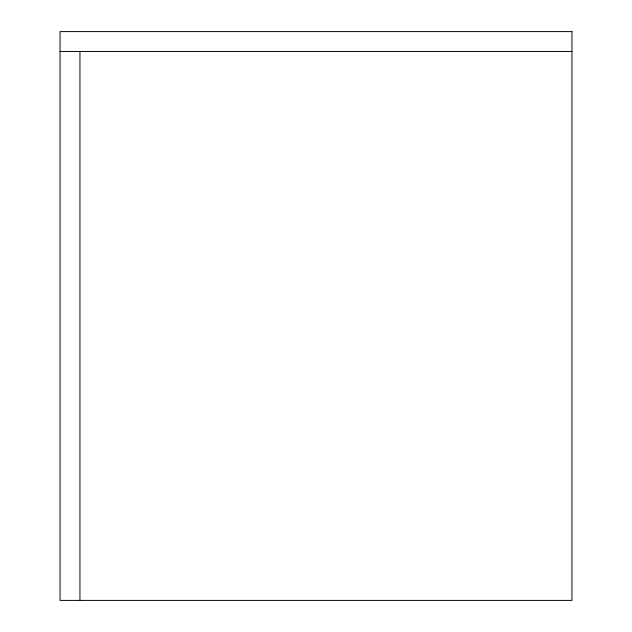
<?xml version="1.0" encoding="UTF-8"?>
<svg xmlns="http://www.w3.org/2000/svg" width="632" height="632" viewBox="0 0 632 632"><rect width="100%" height="100%" fill="white"/><g stroke="black" fill="none" stroke-linecap="round" stroke-linejoin="round"><path stroke-width="0.95" d="M60.04 51.508L571.96 51.508M79.948 51.508L79.948 600.4M571.96 31.6L60.04 31.6L60.04 600.4L571.96 600.4L571.96 31.6"/></g></svg>
